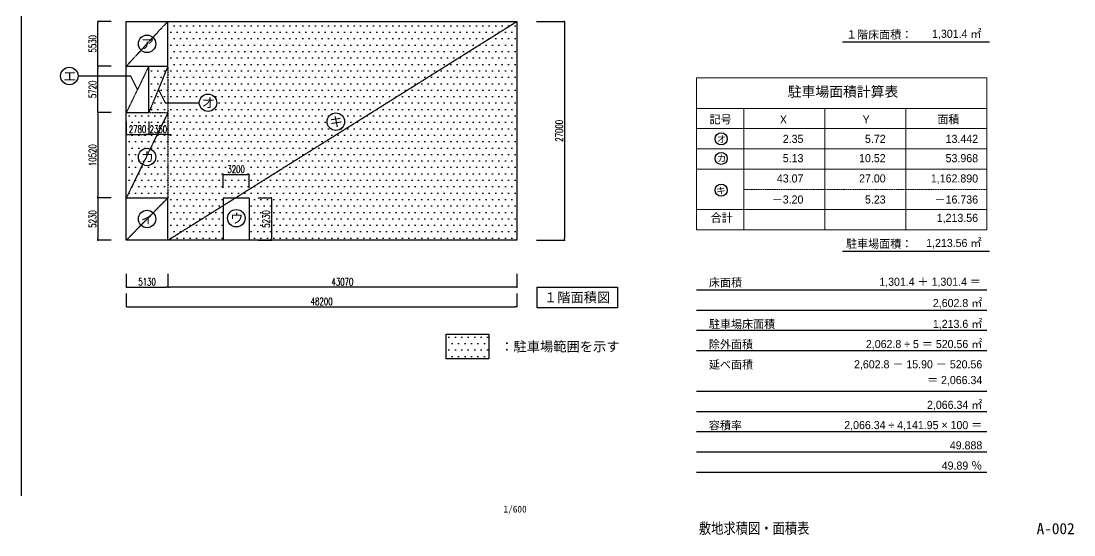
# Model space of a CAD drawing. Header units: millimetres. Extents: x 6298 to 244878, y 5441 to 173659.
# Drawn here: x 113677 to 243592, y 5441 to 68844 of the extents above; entities that cross this region are included whole.
import ezdxf
from ezdxf.enums import TextEntityAlignment as Align

# ---------------------------------------------------------------- set-up
doc = ezdxf.new("R2010")
doc.units = ezdxf.units.MM
doc.header["$LTSCALE"] = 0.2
doc.header["$PDMODE"] = 1
doc.linetypes.add('CENTER', pattern=[50.8, 31.75, -6.35, 6.35, -6.35])
doc.linetypes.add('HIDDEN', pattern=[0.375, 0.25, -0.125])
doc.layers.get('Defpoints').update_dxf_attribs({"color": 40})
for name, color, linetype in [('1_文字', 3, 'Continuous'), ('A_タイトル枠', 7, 'Continuous'), ('A_寸法', 9, 'Continuous'), ('A_求積図', 7, 'Continuous'), ('A_表', 7, 'Continuous'), ('G0-MOJI', 7, 'Continuous'), ('枠内記述', 3, 'Continuous')]:
    doc.layers.add(name, color=color, linetype=linetype)
doc.styles.add('Dim', font='simplex.shx', dxfattribs={"width": 0.7, "bigfont": 'extfont2.shx'})
doc.styles.get("Standard").update_dxf_attribs({"font": 'simplex.shx', "width": 0.8, "height": 700, "bigfont": 'extfont2.shx'})
doc.styles.add('ゴシック', font='MS Gothic.ttf', dxfattribs={"height": 4})
doc.styles.add('丸ゴチック', font='HGRSMP.TTF')
doc.dimstyles.new('1-200', dxfattribs={"dimscale": 200, "dimtxt": 3, "dimasz": 1, "dimexe": 1, "dimexo": 1, "dimgap": 1, "dimtad": 1, "dimdec": 0, "dimtxsty": 'Dim', "dimblk": 'DOT', "dimcen": 2.5, "dimadec": 0, "dimazin": 0, "dimtfac": 1, "dimtdec": 0, "dimtix": 1, "dimtmove": 2, "dimatfit": 3, "dimldrblk": '引出線', "dimfxl": 1, "dimlwd": -1, "dimlwe": -1, "dimarcsym": 0})

# ---------------------------------------------------------------- blocks, each defined once
blk = doc.blocks.new('_Dot')
at = {"color": 0, "linetype": 'ByBlock', "lineweight": -2}
blk.add_line((-0.5, 0), (-1, 0), dxfattribs=at)
at = {"color": 0, "linetype": 'ByBlock', "const_width": 0.5}
blk.add_lwpolyline([(-0.25, 0, 1), (0.25, 0, 1)], format="xyb", close=True, dxfattribs=at)
blk = doc.blocks.new('*D21')
at = {"layer": 'A_寸法', "color": 0, "transparency": 16777216}
for p, q in [((126663, 35225), (126663, 33604)), ((174863, 35225), (174863, 33604)), ((126863, 33604), (174663, 33604))]:
    blk.add_line(p, q, dxfattribs=at)
at = {"layer": 'Defpoints', "color": 0, "transparency": 16777216}
for p in [(126663, 35225), (174863, 35225), (174863, 33604)]:
    blk.add_point(p, dxfattribs=at)
at = {"layer": 'A_寸法', "color": 0, "transparency": 16777216, "xscale": 200, "yscale": 200, "zscale": 200, "rotation": 180}
blk.add_blockref('_Dot', (126663, 33604), dxfattribs=at)
at = {"layer": 'A_寸法', "color": 0, "transparency": 16777216, "xscale": 200, "yscale": 200, "zscale": 200}
blk.add_blockref('_Dot', (174863, 33604), dxfattribs=at)
at = {"layer": 'A_寸法', "color": 0, "transparency": 16777216, "insert": (150763, 34254), "char_height": 900, "attachment_point": 5, "style": 'Dim'}
blk.add_mtext('48200', dxfattribs=at)
blk = doc.blocks.new('引出線')
at = {"color": 0, "linetype": 'ByBlock'}
for points in [[(0, 0), (-1.96, -0.4)], [(-1, 0), (0, 0)]]:
    blk.add_lwpolyline(points, dxfattribs=at)
blk = doc.blocks.new('*D22')
at = {"layer": 'A_寸法', "color": 0, "transparency": 16777216}
for p, q in [((177277, 68805), (180731, 68805)), ((180731, 68605), (180731, 42005)), ((177277, 41805), (180731, 41805))]:
    blk.add_line(p, q, dxfattribs=at)
at = {"layer": 'Defpoints', "color": 0, "transparency": 16777216}
for p in [(177277, 68805), (177277, 41805), (180731, 41805)]:
    blk.add_point(p, dxfattribs=at)
at = {"layer": 'A_寸法', "color": 0, "transparency": 16777216, "xscale": 200, "yscale": 200, "zscale": 200}
for p, rotation in [((180731, 68805), 90), ((180731, 41805), 270)]:
    blk.add_blockref('_Dot', p, dxfattribs=dict(at, rotation=rotation))
at = {"layer": 'A_寸法', "color": 0, "transparency": 16777216, "insert": (180081, 55305), "char_height": 900, "attachment_point": 5, "rotation": 90, "style": 'Dim'}
blk.add_mtext('27000', dxfattribs=at)
blk = doc.blocks.new('*D23')
at = {"layer": 'A_寸法', "color": 0, "transparency": 16777216}
for p, q in [((126663, 37639), (126663, 36018)), ((131793, 37639), (131793, 36018)), ((126863, 36018), (131593, 36018))]:
    blk.add_line(p, q, dxfattribs=at)
at = {"layer": 'Defpoints', "color": 0, "transparency": 16777216}
for p in [(126663, 37639), (131793, 37639), (131793, 36018)]:
    blk.add_point(p, dxfattribs=at)
at = {"layer": 'A_寸法', "color": 0, "transparency": 16777216, "xscale": 200, "yscale": 200, "zscale": 200, "rotation": 180}
blk.add_blockref('_Dot', (126663, 36018), dxfattribs=at)
at = {"layer": 'A_寸法', "color": 0, "transparency": 16777216, "xscale": 200, "yscale": 200, "zscale": 200}
blk.add_blockref('_Dot', (131793, 36018), dxfattribs=at)
at = {"layer": 'A_寸法', "color": 0, "transparency": 16777216, "insert": (129228, 36668), "char_height": 900, "attachment_point": 5, "style": 'Dim'}
blk.add_mtext('5130', dxfattribs=at)
blk = doc.blocks.new('*D24')
at = {"layer": 'A_寸法', "color": 0, "transparency": 16777216}
for p, q in [((124778, 47035), (123156, 47035)), ((123156, 46835), (123156, 42005)), ((124778, 41805), (123156, 41805))]:
    blk.add_line(p, q, dxfattribs=at)
at = {"layer": 'Defpoints', "color": 0, "transparency": 16777216}
for p in [(124778, 47035), (123156, 41805), (124778, 41805)]:
    blk.add_point(p, dxfattribs=at)
at = {"layer": 'A_寸法', "color": 0, "transparency": 16777216, "xscale": 200, "yscale": 200, "zscale": 200}
for p, rotation in [((123156, 47035), 90), ((123156, 41805), 270)]:
    blk.add_blockref('_Dot', p, dxfattribs=dict(at, rotation=rotation))
at = {"layer": 'A_寸法', "color": 0, "transparency": 16777216, "insert": (122506, 44420), "char_height": 900, "attachment_point": 5, "rotation": 90, "style": 'Dim'}
blk.add_mtext('5230', dxfattribs=at)
blk = doc.blocks.new('*D25')
at = {"layer": 'A_寸法', "color": 0, "transparency": 16777216}
for p, q in [((124778, 68805), (123156, 68805)), ((123156, 63475), (123156, 68605)), ((124778, 63275), (123156, 63275))]:
    blk.add_line(p, q, dxfattribs=at)
at = {"layer": 'Defpoints', "color": 0, "transparency": 16777216}
for p in [(123156, 68805), (124778, 68805), (124778, 63275)]:
    blk.add_point(p, dxfattribs=at)
at = {"layer": 'A_寸法', "color": 0, "transparency": 16777216, "xscale": 200, "yscale": 200, "zscale": 200}
for p, rotation in [((123156, 68805), 90), ((123156, 63275), 270)]:
    blk.add_blockref('_Dot', p, dxfattribs=dict(at, rotation=rotation))
at = {"layer": 'A_寸法', "color": 0, "transparency": 16777216, "insert": (122506, 66040), "char_height": 900, "attachment_point": 5, "rotation": 90, "style": 'Dim'}
blk.add_mtext('5530', dxfattribs=at)
blk = doc.blocks.new('*D26')
at = {"layer": 'A_寸法', "color": 0, "transparency": 16777216}
for p, q in [((124778, 57555), (123156, 57555)), ((123156, 57355), (123156, 47235)), ((124778, 47035), (123156, 47035))]:
    blk.add_line(p, q, dxfattribs=at)
at = {"layer": 'Defpoints', "color": 0, "transparency": 16777216}
for p in [(124778, 57555), (123156, 47035), (124778, 47035)]:
    blk.add_point(p, dxfattribs=at)
at = {"layer": 'A_寸法', "color": 0, "transparency": 16777216, "xscale": 200, "yscale": 200, "zscale": 200}
for p, rotation in [((123156, 57555), 90), ((123156, 47035), 270)]:
    blk.add_blockref('_Dot', p, dxfattribs=dict(at, rotation=rotation))
at = {"layer": 'A_寸法', "color": 0, "transparency": 16777216, "insert": (122506, 52295), "char_height": 900, "attachment_point": 5, "rotation": 90, "style": 'Dim'}
blk.add_mtext('10520', dxfattribs=at)
blk = doc.blocks.new('*D27')
at = {"layer": 'A_寸法', "color": 0, "transparency": 16777216}
for p, q in [((124778, 63275), (123156, 63275)), ((123156, 57755), (123156, 63075)), ((124778, 57555), (123156, 57555))]:
    blk.add_line(p, q, dxfattribs=at)
at = {"layer": 'Defpoints', "color": 0, "transparency": 16777216}
for p in [(123156, 63275), (124778, 63275), (124778, 57555)]:
    blk.add_point(p, dxfattribs=at)
at = {"layer": 'A_寸法', "color": 0, "transparency": 16777216, "xscale": 200, "yscale": 200, "zscale": 200}
for p, rotation in [((123156, 63275), 90), ((123156, 57555), 270)]:
    blk.add_blockref('_Dot', p, dxfattribs=dict(at, rotation=rotation))
at = {"layer": 'A_寸法', "color": 0, "transparency": 16777216, "insert": (122506, 60415), "char_height": 900, "attachment_point": 5, "rotation": 90, "style": 'Dim'}
blk.add_mtext('5720', dxfattribs=at)
blk = doc.blocks.new('*D29')
at = {"layer": 'A_寸法', "color": 0, "transparency": 16777216}
for p, q in [((126663, 56460), (126663, 54839)), ((129443, 56460), (129443, 54839)), ((126863, 54839), (129243, 54839))]:
    blk.add_line(p, q, dxfattribs=at)
at = {"layer": 'Defpoints', "color": 0, "transparency": 16777216}
for p in [(126663, 56460), (129443, 56460), (129443, 54839)]:
    blk.add_point(p, dxfattribs=at)
at = {"layer": 'A_寸法', "color": 0, "transparency": 16777216, "xscale": 200, "yscale": 200, "zscale": 200, "rotation": 180}
blk.add_blockref('_Dot', (126663, 54839), dxfattribs=at)
at = {"layer": 'A_寸法', "color": 0, "transparency": 16777216, "xscale": 200, "yscale": 200, "zscale": 200}
blk.add_blockref('_Dot', (129443, 54839), dxfattribs=at)
at = {"layer": 'A_寸法', "color": 0, "transparency": 16777216, "insert": (128053, 55489), "char_height": 900, "attachment_point": 5, "style": 'Dim'}
blk.add_mtext('2780', dxfattribs=at)
blk = doc.blocks.new('*D30')
at = {"layer": 'A_寸法', "color": 0, "transparency": 16777216}
for p, q in [((131793, 37639), (131793, 36018)), ((174863, 37639), (174863, 36018)), ((174663, 36018), (131993, 36018))]:
    blk.add_line(p, q, dxfattribs=at)
at = {"layer": 'Defpoints', "color": 0, "transparency": 16777216}
for p in [(131793, 37639), (174863, 37639), (131793, 36018)]:
    blk.add_point(p, dxfattribs=at)
at = {"layer": 'A_寸法', "color": 0, "transparency": 16777216, "xscale": 200, "yscale": 200, "zscale": 200, "rotation": 180}
blk.add_blockref('_Dot', (131793, 36018), dxfattribs=at)
at = {"layer": 'A_寸法', "color": 0, "transparency": 16777216, "xscale": 200, "yscale": 200, "zscale": 200}
blk.add_blockref('_Dot', (174863, 36018), dxfattribs=at)
at = {"layer": 'A_寸法', "color": 0, "transparency": 16777216, "insert": (153328, 36668), "char_height": 900, "attachment_point": 5, "style": 'Dim'}
blk.add_mtext('43070', dxfattribs=at)
blk = doc.blocks.new('*D31')
at = {"layer": 'A_寸法', "color": 0, "transparency": 16777216}
for p, q in [((129443, 56460), (129443, 54839)), ((131793, 56460), (131793, 54839)), ((129243, 54839), (129043, 54839)), ((131793, 54839), (129443, 54839)), ((131993, 54839), (132193, 54839))]:
    blk.add_line(p, q, dxfattribs=at)
at = {"layer": 'Defpoints', "color": 0, "transparency": 16777216}
for p in [(129443, 56460), (131793, 56460), (129443, 54839)]:
    blk.add_point(p, dxfattribs=at)
at = {"layer": 'A_寸法', "color": 0, "transparency": 16777216, "xscale": 200, "yscale": 200, "zscale": 200}
blk.add_blockref('_Dot', (129443, 54839), dxfattribs=at)
at = {"layer": 'A_寸法', "color": 0, "transparency": 16777216, "xscale": 200, "yscale": 200, "zscale": 200, "rotation": 180}
blk.add_blockref('_Dot', (131793, 54839), dxfattribs=at)
at = {"layer": 'A_寸法', "color": 0, "transparency": 16777216, "insert": (130618, 55489), "char_height": 900, "attachment_point": 5, "style": 'Dim'}
blk.add_mtext('2350', dxfattribs=at)
blk = doc.blocks.new('*D32')
at = {"layer": 'A_寸法', "color": 0, "transparency": 16777216}
for p, q in [((142938, 47035), (144559, 47035)), ((144559, 46835), (144559, 42005)), ((142938, 41805), (144559, 41805))]:
    blk.add_line(p, q, dxfattribs=at)
at = {"layer": 'Defpoints', "color": 0, "transparency": 16777216}
for p in [(142938, 47035), (142938, 41805), (144559, 41805)]:
    blk.add_point(p, dxfattribs=at)
at = {"layer": 'A_寸法', "color": 0, "transparency": 16777216, "xscale": 200, "yscale": 200, "zscale": 200}
for p, rotation in [((144559, 47035), 90), ((144559, 41805), 270)]:
    blk.add_blockref('_Dot', p, dxfattribs=dict(at, rotation=rotation))
at = {"layer": 'A_寸法', "color": 0, "transparency": 16777216, "insert": (143909, 44420), "char_height": 900, "attachment_point": 5, "rotation": 90, "style": 'Dim'}
blk.add_mtext('5230', dxfattribs=at)
blk = doc.blocks.new('*D33')
at = {"layer": 'A_寸法', "color": 0, "transparency": 16777216}
for p, q in [((138613, 48286), (138613, 49907)), ((138813, 49907), (141613, 49907)), ((141813, 48286), (141813, 49907))]:
    blk.add_line(p, q, dxfattribs=at)
at = {"layer": 'Defpoints', "color": 0, "transparency": 16777216}
for p in [(141813, 49907), (138613, 48286), (141813, 48286)]:
    blk.add_point(p, dxfattribs=at)
at = {"layer": 'A_寸法', "color": 0, "transparency": 16777216, "xscale": 200, "yscale": 200, "zscale": 200, "rotation": 180}
blk.add_blockref('_Dot', (138613, 49907), dxfattribs=at)
at = {"layer": 'A_寸法', "color": 0, "transparency": 16777216, "xscale": 200, "yscale": 200, "zscale": 200}
blk.add_blockref('_Dot', (141813, 49907), dxfattribs=at)
at = {"layer": 'A_寸法', "color": 0, "transparency": 16777216, "insert": (140213, 50557), "char_height": 900, "attachment_point": 5, "style": 'Dim'}
blk.add_mtext('3200', dxfattribs=at)

msp = doc.modelspace()

# ---------------------------------------------------------------- hatches: boundary and pattern name
at = {"layer": 'A_求積図'}
h = msp.add_hatch(dxfattribs=at)
h.set_pattern_fill('DOTS', color=256, scale=500)
h.paths.add_polyline_path([(131792.6, 63274.9), (129442.6, 63274.9), (129442.6, 57554.9)])
h.paths.add_polyline_path([(131792.6, 63274.9), (130617.6, 60414.9), (131445.4, 58766.1), (131792.6, 58766.1)], flags=17)
h.paths.add_polyline_path([(131792.6, 58766.1), (131445.4, 58766.1), (130617.6, 60414.9), (129442.6, 57554.9), (131792.6, 57554.9)], flags=17)
h.paths.add_polyline_path([(131792.6, 57554.9), (129442.6, 57554.9), (126662.6, 57554.9), (126662.6, 47034.9), (128671.7, 51155.1, -0.26286694), (128151.1, 52077, -0.52558824), (129611.7, 53082.6)], flags=17)
h.paths.add_polyline_path([(131792.6, 57554.9), (129611.7, 53082.6, -0.31096972), (130304.1, 52077, -0.58369812), (128671.7, 51155.1), (126662.6, 47034.9), (131792.6, 47034.9)], flags=17)
h.paths.add_polyline_path([(174862.6, 68804.9), (131792.6, 68804.9), (131792.6, 63274.9), (131792.6, 58766.1), (131792.6, 57554.9), (131792.6, 47034.9), (131792.6, 41804.9), (138612.6, 46080.3), (138612.6, 47004.9), (140087.6, 47004.9)])
h.paths.add_polyline_path([(135672.3, 58766.1, -1), (137825.3, 58766.1, -1)], flags=16)
h.paths.add_polyline_path([(151443.4, 56433.6, -1), (153596.4, 56433.6, -1)], flags=16)
h.paths.add_polyline_path([(174862.6, 68804.9), (140087.6, 47004.9), (141812.6, 47004.9), (141812.6, 41804.9), (174862.6, 41804.9)], flags=17)
h.paths.add_polyline_path([(138612.6, 46080.3), (131792.6, 41804.9), (138612.6, 41804.9)], flags=17)
h.paths.add_polyline_path([(151403.5, 55341.6), (153685.9, 55341.6), (153685.9, 57438.5), (151403.5, 57438.5)], flags=24)
h.paths.add_polyline_path([(135644.7, 57711.1), (137902.5, 57711.1), (137902.5, 59733.8), (135644.7, 59733.8)], flags=24)
h = msp.add_hatch(dxfattribs=at)
h.set_pattern_fill('DOTS', color=8, scale=500)
h.set_pattern_definition([(0, (-182376.6, 11601.1), (396.875, 793.75), [0, -793.75])])
h.paths.add_polyline_path([(171396.4, 27185.7), (171396.4, 30210.6), (166139.7, 30210.6), (166139.7, 27185.7)])

# ---------------------------------------------------------------- linework, layer by layer
at = {"layer": '1_文字'}
for p, q in [((127224.8, 62063.8), (120787.9, 62063.8)), ((128052.6, 60414.9), (127224.8, 62063.8)), ((130617.6, 60414.9), (131445.4, 58766.1)), ((131445.4, 58766.1), (135597.8, 58766.1))]:
    msp.add_line(p, q, dxfattribs=at)
for centre, radius in [((129227.6, 66039.9), 1076.5), ((119636.1, 62063.8), 1076.5), ((136748.8, 58766.1), 1076.5), ((152519.9, 56433.6), 1076.5), ((200068.9, 54307), 747.6), ((129227.6, 52077), 1076.5), ((200068.9, 51897.2), 747.6), ((200068.9, 47983.6), 747.6), ((129227.6, 44419.9), 1076.5), ((140239.5, 44516.6), 1076.5)]:
    msp.add_circle(centre, radius, dxfattribs=at)
at = {"layer": 'A_タイトル枠', "color": 5}
msp.add_line((113677.1, 173658.6), (113677.1, 10274.2), dxfattribs=at)
at = {"layer": 'A_求積図', "linetype": 'CENTER', "ltscale": 2}
for p, q in [((126662.6, 63274.9), (131792.6, 68804.9)), ((131792.6, 41804.9), (174862.6, 68804.9)), ((129442.6, 63274.9), (126662.6, 57554.9)), ((131792.6, 63274.9), (129442.6, 57554.9)), ((131792.6, 57554.9), (126662.6, 47034.9)), ((131792.6, 47034.9), (126662.6, 41804.9))]:
    msp.add_line(p, q, dxfattribs=at)
at = {"layer": 'A_求積図'}
for p, q in [((131792.6, 63274.9), (131792.6, 68804.9)), ((126662.6, 63274.9), (131792.6, 63274.9)), ((129442.6, 57554.9), (129442.6, 63274.9)), ((126662.6, 57554.9), (129442.6, 57554.9)), ((126662.6, 47034.9), (131792.6, 47034.9)), ((131792.6, 41804.9), (131792.6, 47034.9)), ((138612.6, 47004.9), (138612.6, 41804.9)), ((141812.6, 47004.9), (138612.6, 47004.9)), ((141812.6, 47004.9), (141812.6, 41804.9))]:
    msp.add_line(p, q, dxfattribs=at)
at = {"layer": 'A_求積図', "linetype": 'HIDDEN', "ltscale": 60}
for p, q in [((131792.6, 63274.9), (131792.6, 47034.9)), ((129442.6, 57554.9), (131792.6, 57554.9))]:
    msp.add_line(p, q, dxfattribs=at)
at = {"layer": 'A_求積図'}
for points in [[(126662.6, 68804.9), (174862.6, 68804.9), (174862.6, 41804.9), (126662.6, 41804.9)], [(166139.7, 30210.6), (171396.4, 30210.6), (171396.4, 27185.7), (166139.7, 27185.7)]]:
    msp.add_lwpolyline(points, close=True, dxfattribs=at)
at = {"layer": 'A_表', "lineweight": 13}
for p, q in [((197030.4, 43075.5), (197030.4, 61825.5)), ((197030.4, 61825.5), (232863.8, 61825.5)), ((232863.8, 43075.5), (232863.8, 61825.5)), ((197030.4, 58075.5), (232863.8, 58075.5)), ((197030.4, 58075.5), (232863.8, 58075.5)), ((202863.8, 43075.5), (202863.8, 58075.5)), ((212863.8, 43075.5), (212863.8, 58075.5)), ((222863.8, 43075.5), (222863.8, 58075.5)), ((197030.4, 55575.5), (232863.8, 55575.5)), ((197030.4, 53075.5), (232863.8, 53075.5)), ((197030.4, 50575.5), (232863.8, 50575.5)), ((197030.4, 45575.5), (232863.8, 45575.5)), ((197030.4, 43075.5), (232863.8, 43075.5))]:
    msp.add_line(p, q, dxfattribs=at)
at = {"layer": 'A_表', "color": 8, "linetype": 'HIDDEN', "lineweight": 13, "ltscale": 80}
msp.add_line((202863.8, 48075.5), (232863.8, 48075.5), dxfattribs=at)
at = {"layer": 'G0-MOJI', "color": 3}
for p, q in [((215020.9, 66279.7), (233185.9, 66279.7)), ((215020.9, 40471.3), (233185.9, 40471.3)), ((197030.4, 35686), (232863.8, 35686)), ((197030.4, 33186), (232863.8, 33186)), ((197030.4, 30686), (232863.8, 30686)), ((197030.4, 28186), (232863.8, 28186)), ((197030.4, 23186), (232863.8, 23186)), ((197030.4, 20686), (232863.8, 20686)), ((197030.4, 18186), (232863.8, 18186)), ((197030.4, 15686), (232863.8, 15686)), ((197030.4, 13186), (232863.8, 13186))]:
    msp.add_line(p, q, dxfattribs=at)
msp.add_lwpolyline([(177373.1, 36000.6), (187251.4, 36000.6), (187251.4, 33456.7), (177373.1, 33456.7)], close=True, dxfattribs=at)

# ---------------------------------------------------------------- texts
at = {"layer": 'A_タイトル枠', "color": 3, "width": 0.9}
msp.add_text('敷地求積図・面積表', height=1530, dxfattribs=at).set_placement((204129.1, 6213.2), align=Align.MIDDLE_CENTER)
at = {"layer": 'G0-MOJI', "color": 3, "style": '丸ゴチック'}
for s, height, p in [('１階床面積：', 1000, (215470.1, 66668.4)), ('ア', 1200, (128460.6, 65427.3)), ('エ', 1200, (118869.2, 61451.1)), ('駐車場面積計算表', 1250, (208281.1, 59506.3)), ('オ', 1200, (135981.8, 58153.4)), ('記号', 1000, (198624.1, 56209)), ('X', 1000, (207304.1, 56209)), ('Y', 1000, (217516, 56209)), ('面積', 1000, (226743.4, 56209)), ('キ', 1200, (151752.9, 55820.9)), ('オ', 833.3, (199533.5, 53866.3)), ('カ', 1200, (128460.6, 51464.3)), ('カ', 833.3, (199533.5, 51456.5)), ('キ', 833.3, (199459.7, 47496.8)), ('イ', 1200, (128460.6, 43807.3)), ('ウ', 1200, (139472.5, 43903.9)), ('駐車場面積：', 1000, (215470.1, 40859.9)), ('床面積', 1000, (198548.2, 36074.7)), ('１階面積図', 1200, (178195.7, 34156.4)), ('駐車場床面積', 1000, (198548.2, 30950.7)), ('：駐車場範囲を示す', 1200, (172800.5, 28081.9)), ('除外面積', 1000, (198548.2, 28450.7)), ('延べ面積', 1000, (198548.2, 25950.7)), ('容積率', 1000, (198548.2, 18450.7))]:
    msp.add_text(s, height=height, dxfattribs=at).set_placement(p)
for s, p in [('1,301.4 ㎡', (232179.3, 66773.3)), ('2.35', (210211.3, 53809.3)), ('5.72', (220355, 53809.3)), ('13.442', (231760.6, 53809.3)), ('5.13', (210211.3, 51427.3)), ('10.52', (220355, 51427.3)), ('53.968', (231760.6, 51427.3)), ('43.07', (210211.3, 48927.3)), ('27.00', (220355, 48927.3)), ('1,162.890', (231760.6, 48927.3)), ('－3.20', (210211.3, 46326.6)), ('5.23', (220355, 46326.6)), ('－16.736', (231760.6, 46326.6)), ('合計', (201495.5, 44061.1)), ('1,213.56', (231760.6, 44061.1)), ('1,213.56 ㎡', (232179.3, 40964.9)), ('1,301.4 ＋ 1,301.4 ＝', (232119.7, 36179.6)), ('2,602.8 ㎡', (232279.7, 33555.6)), ('1,213.6 ㎡', (232279.7, 30978.6)), ('2,062.8 ÷ 5 ＝ 520.56 ㎡', (232279.7, 28495.7)), ('2,602.8 － 15.90 － 520.56', (232279.7, 25995.7)), ('＝ 2,066.34', (232279.7, 24049.7)), ('2,066.34 ㎡', (232279.7, 20995.7)), ('2,066.34 ÷ 4,141.95 × 100 ＝', (232279.7, 18495.7)), ('49.888', (232279.7, 15995.7)), ('49.89 ％', (232279.7, 13495.7))]:
    msp.add_text(s, height=1000, dxfattribs=at).set_placement(p, align=Align.RIGHT)
at = {"layer": '枠内記述', "linetype": 'ByBlock', "lineweight": -2, "style": 'ゴシック'}
msp.add_text('1/600', height=840, dxfattribs=at).set_placement((173207.9, 8207.9))
at = {"layer": '枠内記述', "style": 'ゴシック'}
msp.add_text('A-002', height=1380, dxfattribs=at).set_placement((238988.3, 5532.1))

# ---------------------------------------------------------------- dimensions: what is measured, and where the dimension line sits
at = {"layer": 'A_寸法'}
for base, p1, p2, angle, picture, middle in [((123156.4, 68804.9), (124777.6, 63274.9), (124777.6, 68804.9), 270, '*D25', (122506.4, 66039.9)), ((180730.7, 41804.9), (177277, 68804.9), (177277, 41804.9), 90, '*D22', (180080.7, 55304.9)), ((123156.4, 63274.9), (124777.6, 57554.9), (124777.6, 63274.9), 270, '*D27', (122506.4, 60414.9)), ((123156.4, 47034.9), (124777.6, 57554.9), (124777.6, 47034.9), 90, '*D26', (122506.4, 52294.9)), ((129442.6, 54838.9), (126662.6, 56460.1), (129442.6, 56460.1), 180, '*D29', (128052.6, 55488.9)), ((141812.6, 49907), (138612.6, 48285.9), (141812.6, 48285.9), 180, '*D33', (140212.6, 50557)), ((123156.4, 41804.9), (124777.6, 47034.9), (124777.6, 41804.9), 90, '*D24', (122506.4, 44419.9)), ((144559.5, 41804.9), (142938.3, 47034.9), (142938.3, 41804.9), 90, '*D32', (143909.5, 44419.9)), ((131792.6, 36018.3), (126662.6, 37639.4), (131792.6, 37639.4), 180, '*D23', (129227.6, 36668.3)), ((174862.6, 33603.5), (126662.6, 35224.7), (174862.6, 35224.7), 180, '*D21', (150762.6, 34253.5))]:
    dim = msp.add_linear_dim(base=base, p1=p1, p2=p2, angle=angle, dimstyle='1-200', override={"dimtxt": 4.5, "dimasz": 1, "dimexe": 0, "dimexo": 0, "dimgap": 1}, dxfattribs=at)
    dim.commit()
    dim.dimension.update_dxf_attribs({"geometry": picture, "text_midpoint": middle})
for base, p1, p2, picture, middle in [((129442.6, 54838.9), (131792.6, 56460.1), (129442.6, 56460.1), '*D31', (130617.6, 55488.9)), ((131792.6, 36018.3), (174862.6, 37639.4), (131792.6, 37639.4), '*D30', (153327.6, 36668.3))]:
    dim = msp.add_linear_dim(base=base, p1=p1, p2=p2, dimstyle='1-200', override={"dimtxt": 4.5, "dimasz": 1, "dimexe": 0, "dimexo": 0, "dimgap": 1}, dxfattribs=at)
    dim.commit()
    dim.dimension.update_dxf_attribs({"geometry": picture, "text_midpoint": middle})

doc.saveas('drawing.dxf')
